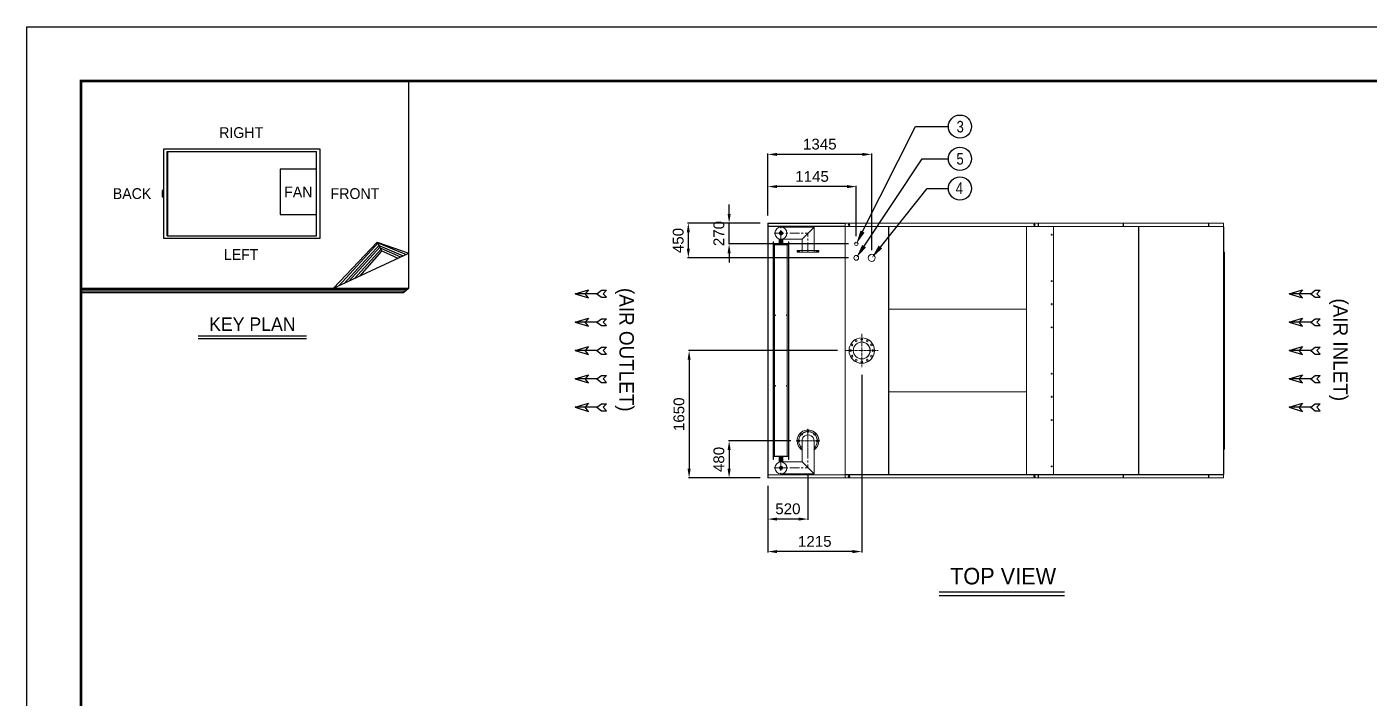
# Model space of a CAD drawing. Header units: millimetres. Extents: x -17070 to 42971, y -291348 to 40590.
# Drawn here: x 13563 to 30941, y 31897 to 40590 of the extents above; entities that cross this region are included whole.
import ezdxf
from ezdxf import colors
from ezdxf.entities.mleader import LeaderData, LeaderLine
from ezdxf.enums import TextEntityAlignment as Align
from ezdxf.math import Vec2, Vec3

# ---------------------------------------------------------------- set-up
doc = ezdxf.new("R2010")
doc.units = ezdxf.units.MM
doc.linetypes.add('CENTER', pattern=[2, 1.25, -0.25, 0.25, -0.25])
doc.linetypes.add('HIDDEN', pattern=[0.375, 0.25, -0.125])
for name, color, linetype in [('center', 1, 'CENTER'), ('냉각탑', 4, 'Continuous'), ('냉각탑_box', 1, 'Continuous'), ('냉각탑_dim', 1, 'Continuous'), ('냉각탑_form', 1, 'Continuous'), ('냉각탑_text', 3, 'Continuous')]:
    doc.layers.add(name, color=color, linetype=linetype)
doc.styles.get("Standard").update_dxf_attribs({"font": 'arial.ttf'})
doc.styles.add('돋움', font='Dotum.ttf')
doc.dimstyles.new('1.40', dxfattribs={"dimscale": 20, "dimtxt": 1.5, "dimasz": 1, "dimexe": 0.5, "dimexo": 0.5, "dimgap": 0.5, "dimtad": 1, "dimdec": 0, "dimzin": 0, "dimdsep": 46, "dimtxsty": 'Standard', "dimcen": 0, "dimclrd": 2, "dimclre": 2, "dimclrt": 3, "dimadec": 0, "dimazin": 0, "dimtfac": 1, "dimtdec": 0, "dimtmove": 0, "dimatfit": 0, "dimfxl": 1, "dimtolj": 1, "dimtzin": 0, "dimlwd": -1, "dimlwe": -1, "dimarcsym": 0})

# ---------------------------------------------------------------- blocks, each defined once
blk = doc.blocks.new('화살표 IN OUT')
at = {"layer": '냉각탑_dim'}
for p, q in [((-323, 43), (-384, 43)), ((-343, 0), (-384, 43)), ((-384, -43), (-343, 0)), ((-266, 0), (-323, 43)), ((-266, 0), (-323, -43)), ((-266, 0), (0, 0)), ((-163, 50), (-122, 0)), ((0, 0), (-163, 50)), ((-163, -50), (-122, 0)), ((0, 0), (-163, -50)), ((-323, -43), (-384, -43))]:
    blk.add_line(p, q, dxfattribs=at)
blk = doc.blocks.new('*D474')
at = {"color": 2, "transparency": 16777216}
for p, q in [((24372, 36084), (24372, 33785)), ((23156, 34648), (23156, 33785)), ((24252, 33795), (23276, 33795))]:
    blk.add_line(p, q, dxfattribs=at)
for points in [[(23276, 33815), (23276, 33775), (23156, 33795)], [(24252, 33815), (24252, 33775), (24372, 33795)]]:
    blk.add_solid(points, dxfattribs=at)
at = {"layer": 'Defpoints', "color": 0, "transparency": 16777216}
for p in [(24372, 36184), (23156, 34748), (23156, 33795)]:
    blk.add_point(p, dxfattribs=at)
at = {"color": 3, "lineweight": 5, "transparency": 16777216, "insert": (23764, 33926), "char_height": 140, "attachment_point": 5}
blk.add_mtext('\\A1;1215', dxfattribs=at)
blk = doc.blocks.new('*D475')
at = {"color": 2, "transparency": 16777216}
for p, q in [((24057, 36398), (22127, 36398)), ((22137, 36278), (22137, 34868)), ((23056, 34748), (22127, 34748))]:
    blk.add_line(p, q, dxfattribs=at)
for points in [[(22117, 36278), (22157, 36278), (22137, 36398)], [(22117, 34868), (22157, 34868), (22137, 34748)]]:
    blk.add_solid(points, dxfattribs=at)
at = {"layer": 'Defpoints', "color": 0, "transparency": 16777216}
for p in [(24157, 36398), (22137, 34748), (23156, 34748)]:
    blk.add_point(p, dxfattribs=at)
at = {"color": 3, "lineweight": 5, "transparency": 16777216, "insert": (22006, 35573), "char_height": 140, "attachment_point": 5, "rotation": 90}
blk.add_mtext('\\A1;1650', dxfattribs=at)
blk = doc.blocks.new('*D476')
at = {"color": 2, "transparency": 16777216}
for p, q in [((23676, 34778), (23676, 34206)), ((23156, 34648), (23156, 34206)), ((23556, 34216), (23276, 34216))]:
    blk.add_line(p, q, dxfattribs=at)
for points in [[(23276, 34236), (23276, 34196), (23156, 34216)], [(23556, 34236), (23556, 34196), (23676, 34216)]]:
    blk.add_solid(points, dxfattribs=at)
at = {"layer": 'Defpoints', "color": 0, "transparency": 16777216}
for p in [(23676, 34878), (23156, 34748), (23156, 34216)]:
    blk.add_point(p, dxfattribs=at)
at = {"color": 3, "lineweight": 5, "transparency": 16777216, "insert": (23416, 34348), "char_height": 140, "attachment_point": 5}
blk.add_mtext('\\A1;520', dxfattribs=at)
blk = doc.blocks.new('*D477')
at = {"color": 2, "transparency": 16777216}
for p, q in [((23456, 35229), (22645, 35229)), ((22655, 35109), (22655, 34868)), ((23056, 34748), (22645, 34748))]:
    blk.add_line(p, q, dxfattribs=at)
for points in [[(22635, 35109), (22675, 35109), (22655, 35229)], [(22635, 34868), (22675, 34868), (22655, 34748)]]:
    blk.add_solid(points, dxfattribs=at)
at = {"layer": 'Defpoints', "color": 0, "transparency": 16777216}
for p in [(23556, 35229), (22655, 34748), (23156, 34748)]:
    blk.add_point(p, dxfattribs=at)
at = {"color": 3, "lineweight": 5, "transparency": 16777216, "insert": (22523, 34988), "char_height": 140, "attachment_point": 5, "rotation": 90}
blk.add_mtext('\\A1;480', dxfattribs=at)
blk = doc.blocks.new('*D483')
at = {"color": 2, "transparency": 16777216}
for p, q in [((22655, 38168), (22655, 38288)), ((23056, 38048), (22645, 38048)), ((22655, 37779), (22655, 38048)), ((24201, 37779), (22645, 37779)), ((22655, 37659), (22655, 37539))]:
    blk.add_line(p, q, dxfattribs=at)
for points in [[(22635, 38168), (22675, 38168), (22655, 38048)], [(22635, 37659), (22675, 37659), (22655, 37779)]]:
    blk.add_solid(points, dxfattribs=at)
at = {"layer": 'Defpoints', "color": 0, "transparency": 16777216}
for p in [(22655, 38048), (23156, 38048), (24301, 37779)]:
    blk.add_point(p, dxfattribs=at)
at = {"color": 3, "lineweight": 5, "transparency": 16777216, "insert": (22523, 37913), "char_height": 140, "attachment_point": 5, "rotation": 90}
blk.add_mtext('\\A1;270', dxfattribs=at)
blk = doc.blocks.new('*D484')
at = {"color": 2, "transparency": 16777216}
for p, q in [((23156, 38148), (23156, 38531)), ((24181, 38521), (23276, 38521)), ((24301, 37879), (24301, 38531))]:
    blk.add_line(p, q, dxfattribs=at)
for points in [[(23276, 38541), (23276, 38501), (23156, 38521)], [(24181, 38541), (24181, 38501), (24301, 38521)]]:
    blk.add_solid(points, dxfattribs=at)
at = {"layer": 'Defpoints', "color": 0, "transparency": 16777216}
for p in [(23156, 38521), (23156, 38048), (24301, 37779)]:
    blk.add_point(p, dxfattribs=at)
at = {"color": 3, "lineweight": 5, "transparency": 16777216, "insert": (23729, 38652), "char_height": 140, "attachment_point": 5}
blk.add_mtext('\\A1;1145', dxfattribs=at)
blk = doc.blocks.new('*D485')
at = {"color": 2, "transparency": 16777216}
for p, q in [((23156, 38148), (23156, 38948)), ((24381, 38938), (23276, 38938)), ((24501, 37698), (24501, 38948))]:
    blk.add_line(p, q, dxfattribs=at)
for points in [[(23276, 38958), (23276, 38918), (23156, 38938)], [(24381, 38958), (24381, 38918), (24501, 38938)]]:
    blk.add_solid(points, dxfattribs=at)
at = {"layer": 'Defpoints', "color": 0, "transparency": 16777216}
for p in [(23156, 38938), (23156, 38048), (24501, 37598)]:
    blk.add_point(p, dxfattribs=at)
at = {"color": 3, "lineweight": 5, "transparency": 16777216, "insert": (23829, 39070), "char_height": 140, "attachment_point": 5}
blk.add_mtext('\\A1;1345', dxfattribs=at)
blk = doc.blocks.new('*D486')
at = {"color": 2, "transparency": 16777216}
for p, q in [((23056, 38048), (22117, 38048)), ((22127, 37719), (22127, 37928)), ((24201, 37599), (22117, 37599))]:
    blk.add_line(p, q, dxfattribs=at)
for points in [[(22107, 37928), (22147, 37928), (22127, 38048)], [(22107, 37719), (22147, 37719), (22127, 37599)]]:
    blk.add_solid(points, dxfattribs=at)
at = {"layer": 'Defpoints', "color": 0, "transparency": 16777216}
for p in [(22127, 38048), (23156, 38048), (24301, 37599)]:
    blk.add_point(p, dxfattribs=at)
at = {"color": 3, "lineweight": 5, "transparency": 16777216, "insert": (21996, 37823), "char_height": 140, "attachment_point": 5, "rotation": 90}
blk.add_mtext('\\A1;450', dxfattribs=at)
blk = doc.blocks.new('A$C019E714B')
at = {"color": 1, "linetype": 'CENTER', "ltscale": 0.5}
for p, q in [((0, 21), (36, 21)), ((18, 0), (18, 42))]:
    blk.add_line(p, q, dxfattribs=at)
at = {"ltscale": 0.5}
blk.add_lwpolyline([(0, 10), (18, 0), (36, 10), (36, 31), (18, 42), (0, 31)], close=True, dxfattribs=at)
for radius in [18, 13]:
    blk.add_circle((18, 21), radius, dxfattribs=at)
blk = doc.blocks.new('43632')
at = {"color": 7, "lineweight": 13}
for centre, radius in [((149364, -87475), 165), ((149238, -87402), 11.5), ((149364, -87475), 109), ((149291, -87349), 11.5), ((149364, -87330), 11.5), ((149436, -87349), 11.5), ((149489, -87402), 11.5), ((149219, -87475), 11.5), ((149238, -87547), 11.5), ((149489, -87547), 11.5), ((149509, -87475), 11.5), ((149291, -87600), 11.5), ((149364, -87620), 11.5), ((149436, -87600), 11.5)]:
    blk.add_circle(centre, radius, dxfattribs=at)
blk = doc.blocks.new('4')
at = {"color": 0, "lineweight": 20}
for p, q in [((24156, 38048), (23156, 38048)), ((23156, 38048), (23156, 34748)), ((24156, 38045), (23156, 38045)), ((24156, 38009), (23156, 38009)), ((24156, 38006), (23156, 38006)), ((23159, 38048), (23159, 34748)), ((24156, 34748), (24156, 38048)), ((23156, 34790), (24156, 34790)), ((23156, 34787), (24156, 34787)), ((23156, 34751), (24156, 34751)), ((23156, 34748), (24156, 34748))]:
    blk.add_line(p, q, dxfattribs=at)
at = {"color": 1, "linetype": 'CENTER', "lineweight": 20, "ltscale": 100}
for p, q in [((23239, 37918), (23676, 37918)), ((23326, 37832), (23326, 38004)), ((23676, 37672), (23676, 37918)), ((23310, 37770), (23310, 37842)), ((23343, 37770), (23343, 37842)), ((23257, 36855), (23246, 36855)), ((23251, 36860), (23251, 36849)), ((23396, 36855), (23407, 36855)), ((23401, 36860), (23401, 36849)), ((23257, 35941), (23246, 35941)), ((23251, 35947), (23251, 35936)), ((23396, 35941), (23407, 35941)), ((23401, 35947), (23401, 35936)), ((23676, 35124), (23676, 34878)), ((23310, 35026), (23310, 34954)), ((23326, 34964), (23326, 34792)), ((23343, 35026), (23343, 34954)), ((23239, 34878), (23676, 34878))]:
    blk.add_line(p, q, dxfattribs=at)
at = {"lineweight": 20, "ltscale": 30}
for p, q in [((23330, 37996), (23326, 37996)), ((23398, 37996), (23326, 37996)), ((23404, 37996), (23754, 37996)), ((23754, 37996), (23599, 37840)), ((23754, 37672), (23754, 37996)), ((23226, 37808), (23228, 37808)), ((23226, 37808), (23226, 34988)), ((23226, 37768), (23426, 37768)), ((23226, 37766), (23426, 37766)), ((23228, 37808), (23228, 37770)), ((23228, 37770), (23424, 37770)), ((23244, 37766), (23244, 35030)), ((23302, 37770), (23302, 37844)), ((23302, 37798), (23318, 37798)), ((23318, 37770), (23318, 37841)), ((23398, 37840), (23326, 37840)), ((23330, 37840), (23326, 37840)), ((23335, 37770), (23335, 37841)), ((23335, 37798), (23351, 37798)), ((23351, 37770), (23351, 37844)), ((23404, 37840), (23599, 37840)), ((23408, 37766), (23408, 35030)), ((23424, 37808), (23426, 37808)), ((23424, 37808), (23424, 37770)), ((23426, 37808), (23426, 34988)), ((23599, 37672), (23599, 37840)), ((23594, 37694), (23759, 37694)), ((23599, 35222), (23599, 34956)), ((23754, 35222), (23754, 34800)), ((23226, 35030), (23426, 35030)), ((23226, 35028), (23426, 35028)), ((23226, 34988), (23228, 34988)), ((23228, 35026), (23424, 35026)), ((23228, 35026), (23228, 34988)), ((23302, 35026), (23302, 34952)), ((23302, 34998), (23318, 34998)), ((23318, 35026), (23318, 34955)), ((23330, 34956), (23326, 34956)), ((23326, 34956), (23599, 34956)), ((23334, 34956), (23330, 34956)), ((23335, 35026), (23335, 34955)), ((23335, 34998), (23351, 34998)), ((23351, 35026), (23351, 34952)), ((23424, 35026), (23424, 34988)), ((23424, 34988), (23426, 34988)), ((23754, 34800), (23599, 34956)), ((23330, 34800), (23326, 34800)), ((23326, 34800), (23754, 34800))]:
    blk.add_line(p, q, dxfattribs=at)
at = {"color": 7, "lineweight": 20, "ltscale": 0.280701}
for p, q in [((24156, 38047), (24156, 38008)), ((24156, 38047), (24157, 38047)), ((24156, 38008), (24157, 38008)), ((24157, 38010), (24157, 38046)), ((24157, 38046), (24158, 38046)), ((24157, 38010), (24158, 38010)), ((24157, 34793), (24157, 38003)), ((24157, 38003), (24159, 38003)), ((26655, 38048), (24158, 38048)), ((24158, 38007), (24158, 38048)), ((24158, 38007), (24158, 38008)), ((24160, 38006), (24159, 38006)), ((24159, 38006), (24159, 38006)), ((24159, 38005), (24159, 38003)), ((24159, 38005), (24159, 38005)), ((24159, 38005), (24717, 38005)), ((24160, 38006), (24160, 38006)), ((24160, 38006), (24160, 38006)), ((26653, 38006), (24160, 38006)), ((24160, 38006), (24160, 38006)), ((24195, 38027), (24218, 38027)), ((24199, 38032), (24199, 38032)), ((24207, 38039), (24207, 38015)), ((24207, 38036), (24207, 38036)), ((24367, 38006), (24367, 38005)), ((24667, 38006), (24667, 38005)), ((24672, 38006), (24679, 38006)), ((24673, 38005), (24672, 38006)), ((24672, 38006), (24672, 38006)), ((24673, 38005), (24672, 38006)), ((24673, 38005), (24672, 38005)), ((24680, 38005), (24673, 38005)), ((24679, 38006), (24682, 38006)), ((24680, 38005), (24682, 38006)), ((24680, 38005), (24681, 38005)), ((24681, 38006), (24682, 38006)), ((24902, 38006), (24705, 38006)), ((24705, 38006), (24705, 38005)), ((24717, 38005), (24718, 38005)), ((24717, 38003), (24720, 38003)), ((24718, 38005), (24718, 38003)), ((24722, 38005), (24719, 38005)), ((24720, 38004), (24722, 38004)), ((24720, 38003), (24720, 34793)), ((24720, 38001), (24722, 38001)), ((24722, 38005), (24722, 38001)), ((24724, 38005), (24722, 38005)), ((24722, 36938), (24722, 38001)), ((24722, 38001), (24725, 38001)), ((24724, 38003), (24724, 38005)), ((24724, 38005), (24725, 38005)), ((24724, 38003), (24725, 38003)), ((24725, 38005), (26500, 38005)), ((24725, 38005), (24725, 38001)), ((24902, 38006), (24912, 38006)), ((24903, 38005), (24902, 38006)), ((24902, 38006), (24902, 38006)), ((24903, 38005), (24902, 38006)), ((24903, 38005), (24902, 38005)), ((24910, 38005), (24903, 38005)), ((24910, 38005), (24912, 38006)), ((24910, 38005), (24912, 38006)), ((24910, 38005), (24911, 38005)), ((24911, 38006), (24912, 38006)), ((24940, 38006), (24911, 38006)), ((24973, 38006), (24940, 38006)), ((24940, 38006), (24940, 38005)), ((24978, 38005), (25588, 38005)), ((24978, 38005), (24978, 38005)), ((25246, 38006), (25246, 38006)), ((25246, 38006), (25246, 38006)), ((25246, 38006), (25246, 38006)), ((25588, 38005), (26503, 38005)), ((25588, 38005), (25588, 38005)), ((25588, 38005), (25588, 38005)), ((25893, 38005), (25893, 38005)), ((26504, 38006), (26269, 38006)), ((26326, 38006), (26326, 38006)), ((26326, 38006), (26326, 38006)), ((26326, 38006), (26326, 38006)), ((26333, 38006), (26333, 38006)), ((26333, 38006), (26333, 38006)), ((26333, 38006), (26333, 38006)), ((26500, 38005), (26502, 38005)), ((26500, 38005), (26500, 38001)), ((26500, 38003), (26502, 38003)), ((26504, 38001), (26500, 38001)), ((26502, 38003), (26502, 38005)), ((26503, 38005), (26503, 38001)), ((26503, 38004), (26508, 38004)), ((26504, 38005), (26536, 38005)), ((26504, 38001), (26504, 36938)), ((26505, 34795), (26505, 38001)), ((26505, 38001), (26506, 38001)), ((26506, 38001), (26506, 34795)), ((26506, 38001), (26509, 38001)), ((26508, 38001), (26508, 38004)), ((26509, 38004), (26508, 38004)), ((26509, 38003), (26508, 38003)), ((26849, 38004), (26509, 38004)), ((26509, 38001), (26509, 38004)), ((26536, 38006), (26536, 38005)), ((26595, 38027), (26618, 38027)), ((26599, 38032), (26599, 38032)), ((26607, 38039), (26607, 38015)), ((26607, 38036), (26607, 38036)), ((26653, 38006), (26653, 38006)), ((26653, 38006), (26653, 38006)), ((26653, 38006), (26653, 38006)), ((26654, 38006), (26653, 38006)), ((26654, 38006), (26654, 38006)), ((26655, 38045), (26655, 38048)), ((26655, 38048), (26655, 38048)), ((26655, 38047), (26655, 38048)), ((26657, 38046), (26655, 38046)), ((26655, 38045), (26655, 38010)), ((26655, 38007), (26655, 38010)), ((26657, 38010), (26655, 38010)), ((26656, 38007), (26655, 38008)), ((26655, 38007), (26655, 38007)), ((26657, 38009), (26656, 38009)), ((26656, 38007), (26656, 38007)), ((26657, 38046), (26657, 38009)), ((26659, 38048), (26659, 38009)), ((26659, 38048), (26662, 38048)), ((26659, 38009), (26660, 38009)), ((26660, 38048), (26660, 38009)), ((26660, 38009), (26662, 38009)), ((26661, 38008), (26661, 38009)), ((26661, 38004), (26661, 38006)), ((26662, 38048), (26662, 38045)), ((27755, 38048), (26662, 38048)), ((26662, 38006), (26662, 38009)), ((27755, 38006), (26662, 38006)), ((26664, 38006), (26664, 38004)), ((26664, 38004), (26664, 38006)), ((27409, 38006), (26780, 38006)), ((26818, 37898), (26843, 37898)), ((26831, 37911), (26831, 37886)), ((26849, 38001), (26849, 38004)), ((26849, 38001), (26858, 38001)), ((26853, 34795), (26853, 38001)), ((26855, 34795), (26855, 38001)), ((26856, 38001), (26856, 38004)), ((26858, 38004), (26856, 38004)), ((26858, 38003), (26856, 38003)), ((26858, 38004), (27951, 38004)), ((26858, 38004), (26858, 38001)), ((27429, 38006), (27409, 38006)), ((27429, 38006), (27429, 38004)), ((27724, 38004), (27724, 38006)), ((27761, 38006), (27724, 38006)), ((27749, 38005), (27724, 38005)), ((27749, 38004), (27749, 38006)), ((27755, 38048), (27755, 38045)), ((27759, 38048), (27755, 38048)), ((27755, 38006), (27755, 38009)), ((27759, 38009), (27755, 38009)), ((27757, 38048), (27757, 38009)), ((27759, 38048), (27759, 38009)), ((27759, 38048), (27761, 38048)), ((27761, 38048), (27764, 38048)), ((27761, 38048), (27761, 38009)), ((27761, 38009), (27764, 38009)), ((27761, 38009), (27761, 38004)), ((27761, 38006), (27764, 38006)), ((27762, 38009), (27762, 38048)), ((27762, 38006), (27762, 38006)), ((27764, 38048), (27764, 38045)), ((28857, 38048), (27764, 38048)), ((27764, 38006), (27764, 38009)), ((28857, 38006), (27764, 38006)), ((27791, 38006), (27791, 38004)), ((27953, 38004), (27951, 38004)), ((27951, 38004), (27951, 38001)), ((27953, 38003), (27951, 38003)), ((27951, 38001), (27955, 38001)), ((27953, 38001), (27953, 38004)), ((27953, 38004), (27957, 38004)), ((27953, 38002), (27954, 38002)), ((27954, 38001), (27954, 38002)), ((27956, 38002), (27954, 38002)), ((27955, 34795), (27955, 38001)), ((27955, 38000), (27955, 38000)), ((27955, 37999), (27955, 37999)), ((27956, 38002), (27957, 38002)), ((27957, 38004), (27960, 38004)), ((27957, 38004), (27957, 38001)), ((27957, 38001), (27957, 34795)), ((27957, 38001), (27960, 38001)), ((27958, 38004), (27958, 38001)), ((27960, 38001), (27960, 38004)), ((27960, 38004), (29053, 38004)), ((28825, 38006), (28825, 38004)), ((28855, 38006), (28855, 38004)), ((28861, 38048), (28857, 38048)), ((28857, 38048), (28857, 38045)), ((28857, 38006), (28857, 38009)), ((28861, 38009), (28857, 38009)), ((28859, 38048), (28859, 38009)), ((28861, 38048), (28861, 38009)), ((28861, 38048), (28863, 38048)), ((28863, 38048), (29057, 38048)), ((28863, 38048), (28863, 38009)), ((28863, 38009), (28866, 38009)), ((28864, 38048), (28864, 38009)), ((28866, 38048), (28866, 38045)), ((28866, 38006), (28866, 38009)), ((29053, 38006), (28866, 38006)), ((29053, 38048), (29053, 38045)), ((29053, 38006), (29053, 38009)), ((29057, 38009), (29053, 38009)), ((29053, 38006), (29053, 38004)), ((29053, 38006), (29053, 38004)), ((29053, 38004), (29057, 38004)), ((29053, 38001), (29053, 38004)), ((29057, 38001), (29053, 38001)), ((29055, 38048), (29055, 38009)), ((29055, 38001), (29055, 38004)), ((29057, 38048), (29057, 38009)), ((29057, 38009), (29057, 38004)), ((29057, 38001), (29057, 38004)), ((29057, 34795), (29057, 38001)), ((29058, 37999), (29057, 37999)), ((29058, 37999), (29058, 36905)), ((29065, 37672), (29058, 37672)), ((29065, 37668), (29058, 37668)), ((29070, 37667), (29058, 37667)), ((29060, 37667), (29060, 37668)), ((29065, 37672), (29065, 37668)), ((29070, 37667), (29070, 35129)), ((27955, 37477), (27957, 37477)), ((27957, 37447), (27955, 37447)), ((26818, 37298), (26843, 37298)), ((26831, 37311), (26831, 37286)), ((24720, 37083), (24722, 37083)), ((24722, 36938), (24722, 36930)), ((24722, 36938), (24725, 36938)), ((24724, 36937), (24722, 36937)), ((24722, 36930), (24725, 36930)), ((24722, 35867), (24722, 36930)), ((24724, 36937), (24724, 36938)), ((24724, 36937), (24725, 36937)), ((24724, 36931), (24724, 36933)), ((24724, 36933), (24725, 36933)), ((24724, 36931), (24725, 36931)), ((24725, 36935), (24725, 36938)), ((26500, 36935), (24725, 36935)), ((24725, 36933), (24725, 36930)), ((24725, 36933), (26500, 36933)), ((24825, 36933), (24825, 36935)), ((24971, 36933), (24971, 36935)), ((24973, 36933), (24973, 36935)), ((24975, 36933), (24975, 36935)), ((24977, 36933), (24977, 36935)), ((24978, 36935), (24978, 36933)), ((25588, 36935), (25588, 36933)), ((25654, 36935), (25654, 36933)), ((25893, 36935), (25893, 36933)), ((26500, 36935), (26500, 36938)), ((26504, 36938), (26500, 36938)), ((26500, 36937), (26502, 36937)), ((26500, 36935), (26502, 36935)), ((26500, 36933), (26502, 36933)), ((26500, 36933), (26500, 36930)), ((26500, 36931), (26502, 36931)), ((26504, 36930), (26500, 36930)), ((26502, 36937), (26502, 36935)), ((26502, 36931), (26502, 36933)), ((26503, 36938), (26503, 36930)), ((26504, 36930), (26504, 35867)), ((26818, 36998), (26843, 36998)), ((26831, 37011), (26831, 36986)), ((27955, 36928), (27957, 36928)), ((27957, 36898), (27955, 36898)), ((27955, 36897), (27955, 36897)), ((27955, 36896), (27955, 36896)), ((29058, 36905), (29057, 36905)), ((29058, 36896), (29057, 36896)), ((29058, 36896), (29058, 36402)), ((26818, 36698), (26843, 36698)), ((26831, 36711), (26831, 36686)), ((24722, 36603), (24720, 36603)), ((24720, 36563), (24722, 36563)), ((29058, 36402), (29057, 36402)), ((29058, 36390), (29057, 36390)), ((29058, 36390), (29058, 35896)), ((24720, 36233), (24722, 36233)), ((24722, 36193), (24720, 36193)), ((26818, 36098), (26843, 36098)), ((26831, 36111), (26831, 36086)), ((24722, 35867), (24722, 35858)), ((24722, 35867), (24725, 35867)), ((24722, 34795), (24722, 35858)), ((24722, 35858), (24725, 35858)), ((24724, 35865), (24725, 35865)), ((24724, 35865), (24724, 35863)), ((24724, 35863), (24725, 35863)), ((24724, 35860), (24724, 35862)), ((24724, 35862), (24725, 35862)), ((24724, 35860), (24725, 35860)), ((24725, 35863), (24725, 35867)), ((26500, 35863), (24725, 35863)), ((24725, 35862), (26500, 35862)), ((24725, 35862), (24725, 35858)), ((24825, 35862), (24825, 35863)), ((24971, 35862), (24971, 35863)), ((24973, 35862), (24973, 35863)), ((24975, 35862), (24975, 35863)), ((24977, 35863), (24977, 35862)), ((24978, 35863), (24978, 35862)), ((25588, 35863), (25588, 35862)), ((25893, 35863), (25893, 35862)), ((26500, 35863), (26500, 35867)), ((26504, 35867), (26500, 35867)), ((26500, 35865), (26502, 35865)), ((26500, 35863), (26502, 35863)), ((26500, 35862), (26502, 35862)), ((26500, 35862), (26500, 35858)), ((26500, 35860), (26502, 35860)), ((26504, 35858), (26500, 35858)), ((26502, 35865), (26502, 35863)), ((26502, 35860), (26502, 35862)), ((26503, 35867), (26503, 35858)), ((26504, 35858), (26504, 34795)), ((26818, 35798), (26843, 35798)), ((26831, 35811), (26831, 35786)), ((27955, 35898), (27957, 35898)), ((27957, 35868), (27955, 35868)), ((29058, 35896), (29057, 35896)), ((29058, 35887), (29057, 35887)), ((29058, 35887), (29058, 34793)), ((24720, 35713), (24722, 35713)), ((26818, 35498), (26843, 35498)), ((26831, 35511), (26831, 35486)), ((27955, 35349), (27957, 35349)), ((27957, 35319), (27955, 35319)), ((29070, 35129), (29058, 35129)), ((29058, 35128), (29065, 35128)), ((29058, 35125), (29065, 35125)), ((29058, 35123), (29068, 35123)), ((29065, 35128), (29065, 35125)), ((29068, 35123), (29068, 35126)), ((24156, 34750), (24156, 34789)), ((24156, 34789), (24157, 34789)), ((24157, 34793), (24159, 34793)), ((24157, 34787), (24157, 34750)), ((24157, 34787), (24158, 34787)), ((24158, 34789), (24158, 34748)), ((24158, 34789), (24158, 34788)), ((24159, 34793), (24159, 34792)), ((24717, 34792), (24159, 34792)), ((24159, 34792), (24159, 34792)), ((24160, 34790), (24159, 34790)), ((24159, 34790), (24159, 34790)), ((26653, 34790), (24160, 34790)), ((24195, 34769), (24218, 34769)), ((24199, 34774), (24199, 34774)), ((24207, 34781), (24207, 34757)), ((24207, 34778), (24207, 34778)), ((24673, 34791), (24672, 34792)), ((24673, 34791), (24672, 34792)), ((24673, 34791), (24672, 34790)), ((24672, 34790), (24682, 34790)), ((24672, 34790), (24672, 34790)), ((24672, 34790), (24672, 34790)), ((24680, 34791), (24673, 34791)), ((24680, 34791), (24681, 34792)), ((24680, 34791), (24681, 34792)), ((24680, 34791), (24682, 34790)), ((24681, 34790), (24682, 34790)), ((24681, 34790), (24682, 34790)), ((24705, 34790), (24705, 34792)), ((24717, 34793), (24718, 34793)), ((24717, 34792), (24718, 34792)), ((24718, 34792), (24717, 34792)), ((24718, 34793), (24718, 34792)), ((24720, 34793), (24718, 34793)), ((24719, 34792), (24722, 34792)), ((24720, 34795), (24722, 34795)), ((24722, 34792), (24720, 34792)), ((24720, 34792), (24722, 34792)), ((24722, 34795), (24722, 34792)), ((24722, 34795), (24725, 34795)), ((24725, 34794), (24722, 34794)), ((24725, 34792), (24722, 34792)), ((24724, 34794), (24724, 34795)), ((24725, 34792), (24725, 34795)), ((26500, 34792), (24725, 34792)), ((24903, 34791), (24902, 34792)), ((24903, 34791), (24902, 34792)), ((24903, 34791), (24902, 34790)), ((24902, 34790), (24909, 34790)), ((24902, 34790), (24902, 34790)), ((24902, 34790), (24902, 34790)), ((24910, 34791), (24903, 34791)), ((24909, 34790), (24912, 34790)), ((24910, 34791), (24911, 34792)), ((24910, 34791), (24911, 34792)), ((24910, 34791), (24912, 34790)), ((24911, 34790), (24912, 34790)), ((24911, 34790), (24912, 34790)), ((24940, 34790), (24940, 34792)), ((24978, 34792), (24978, 34790)), ((25588, 34792), (25588, 34790)), ((25893, 34792), (25893, 34790)), ((26500, 34792), (26500, 34795)), ((26504, 34795), (26500, 34795)), ((26500, 34794), (26502, 34794)), ((26500, 34792), (26502, 34792)), ((26502, 34794), (26502, 34792)), ((26503, 34795), (26503, 34790)), ((26508, 34792), (26503, 34792)), ((26504, 34792), (26505, 34792)), ((26506, 34795), (26505, 34795)), ((26505, 34792), (26536, 34792)), ((26506, 34795), (26509, 34795)), ((26508, 34792), (26508, 34795)), ((26509, 34794), (26508, 34794)), ((26509, 34792), (26508, 34792)), ((26509, 34795), (26509, 34792)), ((26509, 34792), (26849, 34792)), ((26536, 34790), (26536, 34792)), ((26595, 34769), (26618, 34769)), ((26599, 34774), (26599, 34774)), ((26607, 34781), (26607, 34757)), ((26607, 34778), (26607, 34778)), ((26654, 34790), (26653, 34790)), ((26655, 34789), (26655, 34748)), ((26656, 34789), (26655, 34788)), ((26655, 34789), (26655, 34789)), ((26657, 34787), (26655, 34787)), ((26656, 34789), (26656, 34789)), ((26657, 34787), (26656, 34787)), ((26657, 34750), (26657, 34787)), ((26657, 34787), (26657, 34787)), ((26659, 34748), (26659, 34787)), ((26659, 34787), (26660, 34787)), ((26660, 34748), (26660, 34787)), ((26660, 34787), (26662, 34787)), ((26661, 34792), (26661, 34790)), ((26661, 34788), (26661, 34787)), ((27755, 34790), (26662, 34790)), ((26662, 34790), (26662, 34787)), ((26818, 34898), (26843, 34898)), ((26831, 34911), (26831, 34886)), ((26849, 34795), (26855, 34795)), ((26849, 34795), (26849, 34792)), ((26855, 34795), (26858, 34795)), ((26856, 34792), (26856, 34795)), ((26856, 34794), (26858, 34794)), ((26856, 34792), (26858, 34792)), ((26858, 34792), (26858, 34795)), ((26858, 34792), (27951, 34792)), ((27429, 34790), (27429, 34792)), ((27755, 34790), (27755, 34787)), ((27759, 34787), (27755, 34787)), ((27762, 34790), (27757, 34790)), ((27757, 34790), (27762, 34790)), ((27757, 34748), (27757, 34787)), ((27759, 34748), (27759, 34787)), ((27761, 34790), (27761, 34787)), ((27761, 34748), (27761, 34787)), ((27761, 34787), (27762, 34787)), ((27762, 34790), (27762, 34790)), ((27762, 34787), (27764, 34787)), ((27762, 34748), (27762, 34787)), ((27764, 34790), (27764, 34787)), ((28857, 34790), (27764, 34790)), ((27902, 34791), (27902, 34791)), ((27951, 34795), (27955, 34795)), ((27951, 34792), (27951, 34795)), ((27951, 34794), (27953, 34794)), ((27951, 34792), (27953, 34792)), ((27953, 34792), (27953, 34795)), ((27953, 34793), (27955, 34793)), ((27954, 34791), (27954, 34790)), ((27955, 34791), (27954, 34791)), ((27957, 34795), (27957, 34792)), ((27957, 34795), (27960, 34795)), ((27957, 34792), (27960, 34792)), ((27958, 34795), (27958, 34792)), ((27960, 34792), (27960, 34795)), ((27960, 34792), (29053, 34792)), ((28010, 34791), (28010, 34790)), ((28012, 34791), (28010, 34791)), ((28068, 34791), (28068, 34790)), ((28070, 34791), (28068, 34791)), ((28127, 34791), (28127, 34790)), ((28129, 34791), (28127, 34791)), ((28129, 34790), (28129, 34792)), ((28129, 34791), (28129, 34790)), ((28326, 34790), (28326, 34792)), ((28333, 34792), (28333, 34790)), ((28333, 34790), (28333, 34792)), ((28382, 34792), (28382, 34790)), ((28382, 34791), (28384, 34791)), ((28413, 34791), (28415, 34791)), ((28413, 34791), (28413, 34790)), ((28413, 34791), (28413, 34790)), ((28415, 34791), (28415, 34790)), ((28522, 34791), (28524, 34791)), ((28524, 34791), (28524, 34790)), ((28627, 34791), (28628, 34791)), ((28628, 34791), (28628, 34790)), ((28727, 34791), (28728, 34791)), ((28728, 34791), (28728, 34790)), ((28814, 34791), (28814, 34790)), ((28857, 34790), (28857, 34787)), ((28861, 34787), (28857, 34787)), ((28859, 34790), (28864, 34790)), ((28859, 34748), (28859, 34787)), ((28861, 34748), (28861, 34787)), ((28863, 34787), (28864, 34787)), ((28863, 34748), (28863, 34787)), ((28864, 34787), (28866, 34787)), ((28864, 34748), (28864, 34787)), ((29053, 34790), (28866, 34790)), ((28866, 34790), (28866, 34787)), ((28894, 34790), (28894, 34790)), ((29052, 34791), (29053, 34791)), ((29057, 34795), (29053, 34795)), ((29053, 34792), (29053, 34795)), ((29053, 34792), (29057, 34792)), ((29053, 34791), (29053, 34792)), ((29053, 34791), (29053, 34792)), ((29053, 34790), (29053, 34787)), ((29057, 34787), (29053, 34787)), ((29055, 34792), (29055, 34795)), ((29055, 34748), (29055, 34787)), ((29057, 34787), (29057, 34795)), ((29058, 34793), (29057, 34793)), ((29057, 34748), (29057, 34787)), ((24156, 34750), (24157, 34750)), ((24157, 34750), (24158, 34750)), ((26655, 34748), (24158, 34748)), ((24357, 34748), (24407, 34748)), ((25317, 34748), (25245, 34748)), ((26255, 34748), (26327, 34748)), ((26305, 34748), (26327, 34748)), ((26354, 34748), (26332, 34748)), ((26407, 34748), (26457, 34748)), ((26517, 34748), (26467, 34748)), ((26633, 34748), (26655, 34748)), ((26657, 34750), (26655, 34750)), ((26655, 34749), (26655, 34748)), ((26659, 34748), (26660, 34748)), ((26679, 34748), (26660, 34748)), ((26662, 34748), (26662, 34751)), ((27755, 34748), (26662, 34748)), ((26674, 34748), (26679, 34748)), ((26959, 34748), (27009, 34748)), ((27409, 34748), (27459, 34748)), ((27759, 34748), (27739, 34748)), ((27739, 34748), (27743, 34748)), ((27743, 34748), (27755, 34748)), ((27755, 34748), (27755, 34751)), ((27759, 34748), (27761, 34748)), ((27761, 34748), (27776, 34748)), ((27764, 34748), (27764, 34751)), ((28857, 34748), (27764, 34748)), ((27776, 34748), (27781, 34748)), ((28061, 34748), (28111, 34748)), ((28511, 34748), (28561, 34748)), ((28841, 34748), (28845, 34748)), ((28845, 34748), (28857, 34748)), ((28857, 34748), (28857, 34751)), ((28863, 34748), (28857, 34748)), ((28863, 34748), (28864, 34748)), ((29057, 34748), (28864, 34748)), ((28866, 34748), (28866, 34751)), ((28883, 34748), (28935, 34748)), ((28935, 34748), (28985, 34748)), ((28985, 34748), (29037, 34748)), ((29041, 34748), (29053, 34748)), ((29053, 34748), (29053, 34751))]:
    blk.add_line(p, q, dxfattribs=at)
at = {"color": 6, "linetype": 'HIDDEN', "lineweight": 20, "ltscale": 30}
for p, q in [((23228, 37766), (23228, 35030)), ((23424, 37766), (23424, 35030))]:
    blk.add_line(p, q, dxfattribs=at)
at = {"lineweight": 20, "ltscale": 0.5}
for p, q in [((23536, 37694), (23816, 37694)), ((23536, 37694), (23536, 37672)), ((23536, 37672), (23816, 37672)), ((23544, 37672), (23544, 37694)), ((23568, 37672), (23568, 37694)), ((23784, 37672), (23784, 37694)), ((23808, 37672), (23808, 37694)), ((23816, 37694), (23816, 37672)), ((23816, 37694), (23816, 37672))]:
    blk.add_line(p, q, dxfattribs=at)
at = {"color": 1, "linetype": 'CENTER', "lineweight": 20, "ltscale": 0.5}
for p, q in [((23556, 37672), (23556, 37694)), ((23796, 37672), (23796, 37694)), ((23412, 34878), (23326, 34878))]:
    blk.add_line(p, q, dxfattribs=at)
at = {"color": 1, "linetype": 'CENTER', "lineweight": 20, "ltscale": 10}
for p, q in [((23676, 35383), (23676, 35074)), ((23831, 35229), (23522, 35229))]:
    blk.add_line(p, q, dxfattribs=at)
at = {"lineweight": 20, "ltscale": 30}
for points in [[(23248, 36857), (23251, 36859), (23255, 36857), (23255, 36853), (23251, 36850), (23248, 36853)], [(23405, 36857), (23401, 36859), (23398, 36857), (23398, 36853), (23401, 36850), (23405, 36853)], [(23248, 35944), (23251, 35946), (23255, 35944), (23255, 35939), (23251, 35937), (23248, 35939)], [(23405, 35944), (23401, 35946), (23398, 35944), (23398, 35939), (23401, 35937), (23405, 35939)]]:
    blk.add_lwpolyline(points, close=True, dxfattribs=at)
for centre, radius in [((23326, 37918), 77.8), ((23251, 36855), 4.61), ((23401, 36855), 4.61), ((23251, 35941), 4.61), ((23401, 35941), 4.61), ((23326, 34878), 77.8)]:
    blk.add_circle(centre, radius, dxfattribs=at)
at = {"color": 7, "lineweight": 20, "ltscale": 0.280701}
for centre, radius in [((24207, 38027), 8.98), ((24207, 38027), 9), ((24207, 38027), 5.05), ((26607, 38027), 8.98), ((26607, 38027), 9), ((26607, 38027), 5.05), ((26831, 37898), 3), ((26831, 37298), 3), ((26831, 36998), 3), ((26831, 36698), 3), ((26831, 36098), 3), ((26831, 35798), 3), ((26831, 35498), 3), ((24207, 34769), 8.98), ((24207, 34769), 9), ((24207, 34769), 5.05), ((26607, 34769), 8.98), ((26607, 34769), 9), ((26607, 34769), 5.05), ((26831, 34898), 3)]:
    blk.add_circle(centre, radius, dxfattribs=at)
at = {"lineweight": 5}
blk.add_circle((24301, 37779), 22.5, dxfattribs=at)
at = {"color": 0, "lineweight": 20}
for centre, radius in [((24301, 37599), 31), ((24501, 37598), 46), ((24371, 36398), 108)]:
    blk.add_circle(centre, radius, dxfattribs=at)
at = {"color": 0, "lineweight": 20, "ltscale": 30}
for centre in [(23592, 35313), (23676, 35349), (23761, 35313), (23556, 35229), (23796, 35229)]:
    blk.add_circle(centre, 11.5, dxfattribs=at)
at = {"color": 7, "lineweight": 20, "ltscale": 0.280701}
for centre, radius, start, end in [((24160, 38045), 3.4, 120, 155.684), ((24159, 38045), 2.8, 113.1324, 154.623), ((24160, 38010), 3.4, 180, 270), ((24159, 38009), 2.8, 205.3769, 270), ((24160, 38001), 3.4, 114.3157, 139.6798), ((24718, 38001), 3.5, 0.2373, 90), ((25239, 38009), 2.8, 270, 270.8022), ((26653, 38010), 3.4, 270, 0), ((26654, 38009), 2.8, 270, 0), ((26653, 38045), 3.4, 24.316, 60), ((26654, 38045), 2.8, 16.6019, 52.6168), ((26654, 38045), 2.8, 0, 0.2101), ((26662, 38009), 3.1, 180, 270), ((26662, 38009), 1.5, 180, 270), ((26831, 37898), 3, 331.3521, 151.3521), ((27755, 38009), 1.5, 270, 0), ((27755, 38009), 3.1, 270, 0), ((27764, 38009), 3.1, 180, 270), ((27764, 38009), 1.5, 180, 270), ((28857, 38009), 1.5, 270, 0), ((28857, 38009), 3.1, 270, 0), ((28866, 38009), 3.1, 180, 270), ((28866, 38009), 1.5, 180, 270), ((29053, 38009), 1.5, 270, 0), ((29053, 38009), 3.1, 270, 0), ((29051, 38043), 5.2, 0, 0.1311), ((29053, 37999), 3.1, 0, 1.0244), ((29065, 37666), 5.2, 5.5177, 84.4824), ((29065, 37666), 2, 14.4775, 90), ((26831, 37298), 3, 331.3521, 151.3521), ((24718, 37083), 3.5, 295.3764, 359.7627), ((24718, 37074), 3.5, 0.2272, 64.6236), ((26831, 36998), 3, 331.3521, 151.3521), ((26831, 36698), 3, 331.3521, 151.3521), ((24718, 36612), 3.5, 295.3764, 359.7728), ((24718, 36603), 3.5, 0.2373, 64.6236), ((24718, 36193), 3.5, 295.3764, 359.7627), ((24718, 36184), 3.5, 0.2272, 64.6236), ((26831, 36098), 3, 331.3521, 151.3521), ((26831, 35798), 3, 331.3521, 151.3521), ((24718, 35722), 3.5, 295.3764, 359.7728), ((24718, 35713), 3.5, 0.2373, 64.6236), ((26831, 35498), 3, 331.3521, 151.3521), ((29065, 35130), 5.2, 275.5176, 354.4823), ((29065, 35130), 2, 270, 345.5225), ((24160, 34796), 3.4, 220.3202, 245.6843), ((24160, 34787), 3.4, 90, 180), ((24159, 34787), 2.8, 90, 154.623), ((24718, 34795), 3.5, 270, 359.7627), ((24725, 34795), 3.5, 269.8115, 270), ((26618, 34796), 3.4, 269.0733, 270), ((26653, 34796), 3.4, 270, 270.2238), ((26653, 34787), 3.4, 0, 90), ((26654, 34787), 2.8, 0, 90), ((26662, 34787), 3.1, 90, 180), ((26662, 34787), 1.5, 90, 180), ((26831, 34898), 3, 331.3521, 151.3521), ((27755, 34787), 3.1, 0, 90), ((27755, 34787), 1.5, 0, 90), ((27764, 34787), 3.1, 90, 180), ((27764, 34787), 1.5, 90, 180), ((28857, 34787), 3.1, 0, 90), ((28857, 34787), 1.5, 0, 90), ((28866, 34787), 3.1, 90, 180), ((28866, 34787), 1.5, 90, 180), ((29053, 34793), 1.5, 270, 325.6967), ((29053, 34787), 3.1, 0, 90), ((29053, 34787), 1.5, 0, 90), ((29053, 34793), 3.1, 286.489, 344.1845), ((29053, 34793), 3.1, 358.9756, 0), ((24160, 34752), 3.4, 204.3155, 240), ((24159, 34751), 2.8, 205.3769, 246.8676), ((26653, 34752), 3.4, 300, 335.6845), ((26654, 34751), 2.8, 307.3832, 343.4043), ((26654, 34751), 2.8, 359.7901, 0), ((26666, 34753), 5.2, 269.8738, 270), ((29051, 34753), 5.2, 270, 270.1262), ((29051, 34753), 5.2, 359.8689, 0)]:
    blk.add_arc(centre, radius, start, end, dxfattribs=at)
at = {"color": 0, "lineweight": 20, "ltscale": 30}
for centre, radius, start, end in [((23676, 35229), 140, 303.755, 236.245), ((23676, 35229), 78, 355.7947, 184.2053), ((23592, 35144), 11.5, 52.1093, 307.8907), ((23761, 35144), 11.5, 232.1093, 127.8907)]:
    blk.add_arc(centre, radius, start, end, dxfattribs=at)
at = {"color": 1, "linetype": 'CENTER', "lineweight": 20, "ltscale": 10}
blk.add_arc((23676, 35229), 120, 310.4098, 229.5902, dxfattribs=at)
at = {"color": 7, "lineweight": 20, "ltscale": 0.280701, "extrusion": (0, 0, -1)}
for centre, major_axis, ratio, start_param, end_param in [((24973, 38003), (0, 2.8), 0.996195, 0, 0.872555), ((26269, 38003), (0, -2.8), 0.996195, 2.269019, 3.141593), ((26504, 38003), (0, -2.8), 0.996195, 2.269038, 3.141593), ((26504, 38003), (0, -1.2), 0.996195, 2.319831, 3.141593), ((26780, 38003), (0, -3.5), 0.544639, 2.015195, 3.141593), ((27409, 38003), (0, -3.5), 0.544639, 2.013707, 3.141593), ((27954, 37999), (0, 3.1), 0.484044, 5.526772, 6.283185), ((27956, 37999), (0, 3.1), 0.329525, 4.712389, 6.283185), ((27956, 36896), (0, 3.1), 0.329525, 4.712389, 5.582686), ((24973, 34793), (0, -2.8), 0.996195, 5.195162, 6.272045), ((26504, 34793), (0, 1.2), 0.996195, 3.141593, 3.963355), ((26504, 34793), (0, 2.8), 0.996195, 3.151805, 3.460845), ((26664, 34793), (0, 3.1), 1, 3.549739, 4.436194), ((26664, 34793), (0, -3.1), 0.731354, 0.408146, 1.294601), ((26780, 34794), (0, 3.5), 0.544639, 3.162002, 4.26852), ((27409, 34794), (0, 3.5), 0.544639, 3.157869, 4.269478), ((27409, 34794), (0, 1.5), 0.544639, 3.141593, 3.167261), ((27483, 34793), (0, -3.1), 0.48481, 0.408146, 1.294601), ((27902, 34793), (0, -3.1), 0.48481, 0.407115, 1.294601), ((27902, 34793), (0, -1.5), 0.48481, 0, 0.971803), ((27904, 34793), (0, -3.1), 0.484044, 0.407111, 1.294601), ((27954, 34793), (0, -1.5), 0.484044, 0, 1.570796), ((27954, 34793), (0, -3.1), 0.484044, 0.407097, 1.294601), ((27956, 34793), (0, -3.1), 0.329525, 0.406501, 1.570796), ((28010, 34793), (0, -3.1), 0.329525, 0.406491, 1.294601), ((28010, 34793), (0, -1.5), 0.329525, 0, 0.971652), ((28012, 34793), (0, -3.1), 0.249883, 0.406177, 1.294601), ((28068, 34793), (0, -3.1), 0.249883, 0.40617, 1.294601), ((28068, 34793), (0, -1.5), 0.249883, 0, 0.971593), ((28070, 34793), (0, -3.1), 0.082994, 0.405678, 1.294601), ((28127, 34793), (0, -3.1), 0.082994, 0.405676, 1.294601), ((28127, 34793), (0, -1.5), 0.082994, 0, 0.971525), ((28384, 34793), (0, 3.1), 0.000235, 3.54974, 4.436194), ((28413, 34793), (0, 1.5), 0.000235, 3.141593, 4.112991), ((28413, 34793), (0, 3.1), 0.000235, 3.54974, 4.436194), ((28415, 34793), (0, 1.5), 0.090486, 2.170184, 3.141593), ((28415, 34793), (0, 3.1), 0.090486, 1.846992, 2.733445), ((28522, 34793), (0, 3.1), 0.090486, 1.846992, 2.733445), ((28524, 34793), (0, 1.5), 0.325794, 2.170066, 3.141593), ((28524, 34793), (0, 3.1), 0.325794, 1.846992, 2.733446), ((28626, 34793), (0, 3.1), 0.325794, 1.846992, 2.733446), ((28628, 34793), (0, 1.5), 0.41022, 2.169981, 3.141593), ((28628, 34793), (0, 3.1), 0.41022, 1.846992, 2.733445), ((28726, 34793), (0, 3.1), 0.41022, 1.846992, 2.733446), ((28728, 34793), (0, 1.5), 0.616222, 2.169773, 3.141593), ((28728, 34793), (0, 3.1), 0.616222, 1.846992, 2.733447), ((28812, 34793), (0, 3.1), 0.616222, 1.846992, 2.733447), ((28814, 34793), (0, 1.5), 0.685129, 2.169669, 2.98485), ((28814, 34793), (0, 3.1), 0.685129, 1.846992, 2.733447), ((28892, 34793), (0, 3.1), 0.685129, 1.846992, 2.733447), ((28894, 34793), (0, 1.5), 0.839315, 2.169486, 2.597183), ((28894, 34793), (0, 3.1), 0.839315, 1.846992, 2.733548), ((28952, 34793), (0, 3.1), 0.839315, 1.846992, 2.733497), ((28953, 34793), (0, 3.1), 0.885173, 1.847185, 2.733414), ((29004, 34793), (0, 3.1), 0.970695, 1.846957, 2.733226), ((29003, 34793), (0, 3.1), 0.885173, 1.847162, 2.733361), ((29030, 34793), (0, 3.1), 0.970695, 1.846932, 2.733166), ((29030, 34793), (0, 3.1), 0.988494, 1.846887, 2.73314), ((29049, 34793), (0, 3.1), 0.988494, 1.846859, 2.73307)]:
    blk.add_ellipse(centre, major_axis=major_axis, ratio=ratio, start_param=start_param, end_param=end_param, dxfattribs=at)
at = {"color": 7, "lineweight": 20, "ltscale": 0.280701}
for points in [[(24158, 38007), (24159, 38007), (24159, 38006), (24159, 38006), (24160, 38006), (24160, 38006)], [(24160, 38001), (24159, 38002), (24159, 38002), (24159, 38002), (24158, 38003), (24158, 38003)], [(24160, 38001), (24160, 38002), (24159, 38002), (24159, 38003), (24159, 38003), (24159, 38004)], [(24716, 38001), (24716, 38002), (24717, 38002), (24717, 38003), (24717, 38003), (24718, 38004)], [(24716, 38001), (24717, 38002), (24717, 38002), (24717, 38002), (24718, 38003), (24718, 38003)], [(26655, 38007), (26655, 38007), (26654, 38006), (26654, 38006), (26653, 38006), (26653, 38006)], [(26655, 38007), (26655, 38006), (26655, 38006), (26654, 38006), (26654, 38006), (26654, 38006)], [(24160, 34795), (24159, 34795), (24159, 34794), (24159, 34794), (24158, 34794), (24158, 34793)], [(24158, 34789), (24159, 34790), (24159, 34790), (24159, 34790), (24160, 34790), (24160, 34790)], [(24160, 34795), (24160, 34794), (24159, 34794), (24159, 34793), (24159, 34793), (24159, 34793)], [(24716, 34795), (24716, 34794), (24717, 34794), (24717, 34793), (24717, 34793), (24718, 34793)], [(24716, 34795), (24717, 34795), (24717, 34794), (24717, 34794), (24718, 34794), (24718, 34793)], [(26655, 34789), (26655, 34790), (26654, 34790), (26654, 34790), (26653, 34790), (26653, 34790)], [(26655, 34789), (26655, 34790), (26655, 34790), (26654, 34790), (26654, 34790), (26654, 34790)]]:
    blk.add_open_spline(points, degree=5, dxfattribs=at)
at = {"layer": 'center', "lineweight": 20, "ltscale": 30}
for p, q in [((24372, 36613), (24372, 36184)), ((24157, 36398), (24586, 36398))]:
    blk.add_line(p, q, dxfattribs=at)
at = {"lineweight": 20, "ltscale": 0.5, "rotation": 270}
blk.add_blockref('A$C019E714B', (23306, 37936), dxfattribs=at)
at = {"color": 0, "lineweight": 20}
blk.add_blockref('43632', (-124992, 123873), dxfattribs=at)
at = {"lineweight": 20, "ltscale": 0.5, "xscale": -1, "rotation": 270}
blk.add_blockref('A$C019E714B', (23306, 34860), dxfattribs=at)

msp = doc.modelspace()

# ---------------------------------------------------------------- linework, layer by layer
at = {"layer": 'Defpoints'}
msp.add_lwpolyline([(13563.4, 40589.8), (42970.6, 40589.8), (42970.6, 19794.7), (13563.4, 19794.7)], close=True, dxfattribs=at)
at = {"layer": '냉각탑', "ltscale": 30}
for p, q in [((15380.3, 37884.1), (15380.3, 38976.5)), ((15380.3, 38976.5), (17315.1, 38976.5)), ((15389.5, 37884.1), (15389.5, 38976.5)), ((17315.1, 37884.1), (17315.1, 38976.5)), ((15380.3, 37884.1), (17315.1, 37884.1))]:
    msp.add_line(p, q, dxfattribs=at)
msp.add_lwpolyline([(15334.2, 39006.5), (15334.2, 37854.2), (17362.3, 37854.2), (17362.3, 39006.5)], close=True, dxfattribs=at)
for points in [[(17315.1, 38745), (16841.2, 38745), (16840.8, 38158.5), (17315.1, 38158.5)], [(15325.5, 38471.1), (15313.8, 38471.1), (15313.8, 38389.6), (15325.5, 38389.6)], [(15319.7, 38471.1), (15319.7, 38389.6)], [(15325.5, 38389.6), (15325.5, 38471.1)]]:
    msp.add_lwpolyline(points, dxfattribs=at)
at = {"layer": '냉각탑_box'}
for p, q in [((18508.4, 37204.4), (18508.4, 39889.6)), ((17534.2, 37204.4), (18099.6, 37802.1)), ((17601.8, 37236), (18116.1, 37795.2)), ((17669.4, 37267.6), (18127.4, 37767.2)), ((17737, 37299.2), (18138.6, 37739.2)), ((17804.5, 37330.7), (18149.8, 37711.2)), ((18099.6, 37802.1), (18508.4, 37659.6)), ((18099.6, 37802.1), (18161.1, 37683.3)), ((18118.4, 37789.5), (18472.9, 37643)), ((18132, 37755.8), (18437.3, 37626.4)), ((18145.5, 37722), (18401.8, 37609.8)), ((17534.2, 37204.4), (18508.4, 37659.6)), ((17872.1, 37362.3), (18161.1, 37683.3)), ((18159, 37688.3), (18366.2, 37593.2)), ((14263.6, 37204.4), (18508.4, 37204.4)), ((14263.6, 37192.7), (18494.3, 37192.7)), ((18508.4, 37204.4), (18442.4, 37149.8)), ((14263.6, 37171.3), (18468.4, 37171.3)), ((14263.6, 37149.8), (18442.4, 37149.8)), ((15782.6, 36587.9), (17182.6, 36587.9)), ((15782.6, 36552.9), (17182.6, 36552.9)), ((25372.1, 33274.9), (26995.5, 33274.9)), ((25372.1, 33228.2), (26995.5, 33228.2))]:
    msp.add_line(p, q, dxfattribs=at)
at = {"layer": '냉각탑_dim', "linetype": 'ByBlock', "lineweight": -3}
for centre in [(25643.5, 39298), (25643.6, 38881.3), (25643.2, 38496.6)]:
    msp.add_circle(centre, 150, dxfattribs=at)
at = {"layer": '냉각탑_form', "const_width": 35}
msp.add_lwpolyline([(14263.6, 39889.6), (14263.6, 20494.9), (42270.4, 20494.9), (42270.4, 39889.6)], close=True, dxfattribs=at)

# ---------------------------------------------------------------- block references
msp.add_blockref('4', (0, 0))
at = {"layer": '냉각탑_dim', "xscale": -1.04999997375291, "yscale": 1.04999997374806, "zscale": 1.04999997375}
for p in [(20662.8, 37133.1), (29904.6, 37133.1), (20662.8, 36765.6), (29904.6, 36765.6), (20662.8, 36398.1), (29904.6, 36398.1), (20662.8, 36030.6), (29904.6, 36030.6), (20662.8, 35663.1), (29904.6, 35663.1)]:
    msp.add_blockref('화살표 IN OUT', p, dxfattribs=at)

# ---------------------------------------------------------------- texts
at = {"layer": '냉각탑_text', "style": '돋움'}
for s, height, p in [('RIGHT', 140, (16338.2, 39220.1)), ('BACK', 140, (14925.6, 38430.3)), ('FAN', 140, (17077.9, 38451.7)), ('FRONT', 140, (17810.9, 38430.3)), ('LEFT', 140, (16338.2, 37641.3)), ('KEY PLAN', 175, (16482.6, 36739.6)), ('TOP VIEW', 214.63, (26202, 33477.1))]:
    msp.add_text(s, height=height, dxfattribs=at).set_placement(p, align=Align.MIDDLE_CENTER)
at = {"layer": '냉각탑_text', "width": 0.8}
for s, p in [('3', (25646.9, 39297.2)), ('5', (25644.7, 38880)), ('4', (25634.8, 38500))]:
    msp.add_text(s, height=150, dxfattribs=at).set_placement(p, align=Align.MIDDLE_CENTER)
at = {"layer": '냉각탑_text', "style": '돋움'}
for s, p in [('(AIR OUTLET)', (21328.6, 36408.2)), ('(AIR INLET)', (30570.4, 36408.2))]:
    msp.add_text(s, height=186.667, rotation=270, dxfattribs=at).set_placement(p, align=Align.MIDDLE_CENTER)

# ---------------------------------------------------------------- dimensions: what is measured, and where the dimension line sits
at = {"lineweight": 5}
for base, p1, p2, picture, middle in [((23156.4, 38938.4), (24501.4, 37598.1), (23156.4, 38048.1), '*D485', (23828.9, 39069.9)), ((23156.4, 38520.9), (24301.5, 37778.5), (23156.4, 38048.1), '*D484', (23728.9, 38652.4)), ((23156.4, 33794.6), (24371.6, 36183.6), (23156.4, 34748.1), '*D474', (23764, 33926.1)), ((23156.4, 34216.4), (23676.4, 34878.1), (23156.4, 34748.1), '*D476', (23416.4, 34347.8))]:
    dim = msp.add_linear_dim(base=base, p1=p1, p2=p2, dimstyle='1.40', override={"dimtxt": 7, "dimasz": 6, "dimexo": 5, "dimgap": 3}, dxfattribs=at)
    dim.commit()
    dim.dimension.update_dxf_attribs({"geometry": picture, "text_midpoint": middle})
dim = msp.add_linear_dim(base=(22654.6, 38048.1), p1=(24301.5, 37778.5), p2=(23156.4, 38048.1), angle=90, dimstyle='1.40', override={"dimtxt": 7, "dimasz": 6, "dimexo": 5, "dimgap": 3}, dxfattribs=at)
dim.commit()
dim.dimension.update_dxf_attribs({"geometry": '*D483', "text_midpoint": (22654.6, 37913.3), "dimtype": 160})
for base, p1, p2, picture, middle in [((22127.3, 38048.1), (24301.5, 37598.5), (23156.4, 38048.1), '*D486', (21995.8, 37823.3)), ((22137.3, 34748.1), (24157.1, 36398.1), (23156.4, 34748.1), '*D475', (22005.8, 35573.1)), ((22654.6069, 34748.1071), (23556.4331, 35228.5846), (23156.4331, 34748.1071), '*D477', (22523.1266, 34988.3458))]:
    dim = msp.add_linear_dim(base=base, p1=p1, p2=p2, angle=90, dimstyle='1.40', override={"dimtxt": 7, "dimasz": 6, "dimexo": 5, "dimgap": 3}, dxfattribs=at)
    dim.commit()
    dim.dimension.update_dxf_attribs({"geometry": picture, "text_midpoint": middle})

# ---------------------------------------------------------------- leaders
at = {"layer": '냉각탑_dim', "lineweight": -3}
ml = msp.add_multileader_mtext('Standard', dxfattribs=at)
ml.set_content('')
ml.set_leader_properties(color=256)
ml.build(insert=Vec2(0, 0))
ml.multileader.update_dxf_attribs({"text_right_attachment_type": 6, "dogleg_length": 5, "arrow_head_size": 180, "scale": 30})
ctx = ml.context
ctx.base_point, ctx.scale, ctx.char_height, ctx.arrow_head_size, ctx.landing_gap_size, ctx.plane_origin = Vec3(25493.6, 39299.9), 30, 7.18, 180, 3.59, Vec3(24443.1, 39476)
ctx.right_attachment = 6
notes = []
notes.append((ctx, [(0, (1, 1, 0), (25067.7, 39299.9), (1, 0), 425.9, [(0, [(24301.5, 37778.5)], 0, [])])]))
ctx.mtext, ml.multileader.dxf.content_type = None, 0
ml = msp.add_multileader_mtext('Standard', dxfattribs=at)
ml.set_content('')
ml.set_leader_properties(color=256)
ml.build(insert=Vec2(0, 0))
ml.multileader.update_dxf_attribs({"text_right_attachment_type": 6, "dogleg_length": 5, "arrow_head_size": 180, "scale": 30})
ctx = ml.context
ctx.base_point, ctx.scale, ctx.char_height, ctx.arrow_head_size, ctx.landing_gap_size, ctx.plane_origin = Vec3(25493.6, 38880.6), 30, 7.18, 180, 3.59, Vec3(25474.5, 39157.9)
ctx.right_attachment = 6
notes.append((ctx, [(0, (1, 1, 0), (25153.9, 38880.6), (1, 0), 339.7, [(0, [(24301.5, 37598.5)], 0, [])])]))
ctx.mtext, ml.multileader.dxf.content_type = None, 0
ml = msp.add_multileader_mtext('Standard', dxfattribs=at)
ml.set_content('')
ml.set_leader_properties(color=256)
ml.build(insert=Vec2(0, 0))
ml.multileader.update_dxf_attribs({"text_right_attachment_type": 6, "dogleg_length": 5, "arrow_head_size": 180, "scale": 30})
ctx = ml.context
ctx.base_point, ctx.scale, ctx.char_height, ctx.arrow_head_size, ctx.landing_gap_size, ctx.plane_origin = Vec3(25493.2, 38496.9), 30, 7.18, 180, 3.59, Vec3(25415.9, 38896.9)
ctx.right_attachment = 6
notes.append((ctx, [(0, (1, 1, 0), (25218.3, 38496.9), (1, 0), 274.9, [(0, [(24501.4, 37598.1)], 0, [])])]))
ctx.mtext, ml.multileader.dxf.content_type = None, 0
for ctx, leaders in notes:
    for number, flags, end, landing, length, lines in leaders:
        leader = LeaderData()
        leader.index, (leader.has_last_leader_line, leader.has_dogleg_vector, leader.attachment_direction) = number, flags
        leader.last_leader_point, leader.dogleg_vector, leader.dogleg_length = Vec3(end), Vec3(landing), length
        for number, points, colour, breaks in lines:
            line = LeaderLine()
            line.index, line.vertices, line.color, line.breaks = number, Vec3.list(points), colors.encode_raw_color(colour), breaks
            leader.lines.append(line)
        ctx.leaders.append(leader)

doc.saveas('drawing.dxf')
